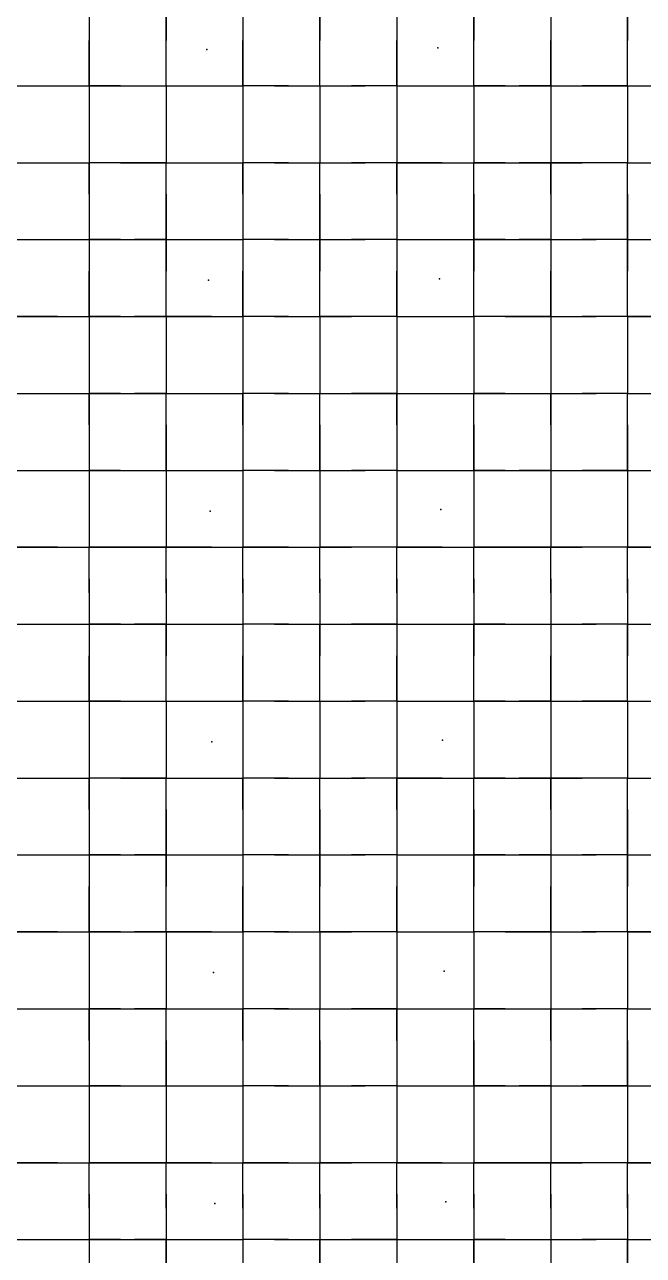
# Model space of a CAD drawing. Header units: metres. Extents: x 0 to 438, y -24 to 612.
# Drawn here: x 73.5 to 145.8, y 349.2 to 493.2 of the extents above; entities that cross this region are included whole.
import ezdxf

# ---------------------------------------------------------------- set-up
doc = ezdxf.new("R2010")
doc.units = ezdxf.units.M
doc.layers.add('LAYER_01_CUT', color=7, linetype='Continuous')
doc.layers.add('LAYER_04_GRID', color=7, linetype='Continuous')

msp = doc.modelspace()

# ---------------------------------------------------------------- linework, layer by layer
at = {"layer": 'LAYER_01_CUT'}
for points in [[(77.31, 495), (81, 495), (81, 489.69), (81, 486), (81, 480.69)], [(81, 495), (81, 491.31)], [(90, 489.69), (90, 495), (90, 491.31)], [(95.31, 495), (99, 495), (99, 489.69), (99, 486), (99, 480.69)], [(99, 495), (99, 491.31)], [(108, 489.69), (108, 495), (108, 491.31)], [(113.31, 495), (117, 495), (117, 489.69), (117, 486), (117, 480.69)], [(117, 495), (117, 491.31)], [(126, 489.69), (126, 495), (126, 491.31)], [(131.31, 495), (135, 495), (135, 489.69), (135, 486), (135, 480.69)], [(135, 495), (135, 491.31)], [(144, 489.69), (144, 495), (144, 491.31)], [(81, 486), (81, 491.31)], [(90, 486), (90, 491.31)], [(99, 486), (99, 491.31)], [(108, 486), (108, 491.31)], [(117, 486), (117, 491.31)], [(126, 486), (126, 491.31)], [(135, 486), (135, 491.31)], [(144, 486), (144, 491.31)], [(90, 486), (90, 489.69)], [(108, 486), (108, 489.69)], [(126, 486), (126, 489.69)], [(144, 486), (144, 489.69)], [(72, 486), (77.31, 486)], [(72, 486), (75.69, 486)], [(75.69, 486), (81, 486)], [(77.31, 486), (81, 486)], [(84.69, 486), (81, 486)], [(81, 486), (81, 482.31)], [(81, 486), (86.31, 486)], [(84.69, 486), (90, 486)], [(86.31, 486), (90, 486), (90, 480.69)], [(90, 486), (90, 482.31)], [(90, 486), (95.31, 486)], [(90, 486), (93.69, 486)], [(93.69, 486), (99, 486)], [(95.31, 486), (99, 486)], [(104.31, 486), (99, 486)], [(102.69, 486), (99, 486)], [(99, 486), (99, 482.31)], [(102.69, 486), (108, 486)], [(104.31, 486), (108, 486), (108, 480.69)], [(108, 486), (108, 482.31)], [(108, 486), (113.31, 486)], [(108, 486), (111.69, 486)], [(117, 486), (111.69, 486)], [(117, 486), (113.31, 486)], [(117, 486), (117, 482.31)], [(117, 486), (122.31, 486)], [(117, 486), (120.69, 486)], [(120.69, 486), (126, 486)], [(122.31, 486), (126, 486), (126, 480.69)], [(129.69, 486), (126, 486)], [(126, 486), (126, 482.31)], [(126, 486), (131.31, 486)], [(129.69, 486), (135, 486)], [(135, 486), (131.31, 486)], [(135, 486), (135, 482.31)], [(135, 486), (140.31, 486)], [(135, 486), (138.69, 486)], [(144, 486), (138.69, 486)], [(140.31, 486), (144, 486), (144, 480.69)], [(144, 486), (144, 482.31)], [(144, 486), (149.31, 486)], [(144, 486), (147.69, 486)], [(81, 482.31), (81, 477)], [(90, 482.31), (90, 477)], [(99, 482.31), (99, 477)], [(108, 482.31), (108, 477)], [(117, 482.31), (117, 477)], [(126, 482.31), (126, 477)], [(135, 482.31), (135, 477)], [(144, 482.31), (144, 477)], [(81, 480.69), (81, 477)], [(90, 480.69), (90, 477)], [(99, 480.69), (99, 477)], [(108, 480.69), (108, 477)], [(117, 480.69), (117, 477)], [(126, 480.69), (126, 477)], [(135, 480.69), (135, 477)], [(144, 480.69), (144, 477)], [(72, 471.69), (72, 477), (77.31, 477)], [(72, 477), (75.69, 477)], [(75.69, 477), (81, 477)], [(77.31, 477), (81, 477)], [(86.31, 477), (81, 477), (81, 471.69), (81, 468), (81, 462.69), (81, 459), (81, 453.69)], [(84.69, 477), (81, 477)], [(81, 473.31), (81, 477)], [(84.69, 477), (90, 477)], [(90, 477), (86.31, 477)], [(90, 471.69), (90, 477), (95.31, 477)], [(90, 473.31), (90, 477)], [(90, 477), (93.69, 477)], [(93.69, 477), (99, 477)], [(95.31, 477), (99, 477)], [(104.31, 477), (99, 477), (99, 471.69), (99, 468), (99, 462.69), (99, 459), (99, 453.69)], [(102.69, 477), (99, 477)], [(99, 473.31), (99, 477)], [(102.69, 477), (108, 477)], [(104.31, 477), (108, 477)], [(108, 471.69), (108, 477), (113.31, 477)], [(108, 473.31), (108, 477)], [(108, 477), (111.69, 477)], [(117, 477), (111.69, 477)], [(117, 477), (113.31, 477)], [(122.31, 477), (117, 477), (117, 471.69), (117, 468), (117, 462.69), (117, 459), (117, 453.69)], [(117, 473.31), (117, 477)], [(117, 477), (120.69, 477)], [(120.69, 477), (126, 477)], [(122.31, 477), (126, 477)], [(126, 471.69), (126, 477), (131.31, 477)], [(129.69, 477), (126, 477)], [(126, 473.31), (126, 477)], [(129.69, 477), (135, 477)], [(135, 477), (131.31, 477)], [(140.31, 477), (135, 477), (135, 471.69), (135, 468), (135, 462.69), (135, 459), (135, 453.69)], [(135, 473.31), (135, 477)], [(135, 477), (138.69, 477)], [(144, 477), (138.69, 477)], [(144, 477), (140.31, 477)], [(144, 471.69), (144, 477), (149.31, 477)], [(144, 473.31), (144, 477)], [(144, 477), (147.69, 477)], [(81, 473.31), (81, 468)], [(90, 473.31), (90, 468)], [(99, 473.31), (99, 468)], [(108, 473.31), (108, 468)], [(117, 473.31), (117, 468)], [(126, 473.31), (126, 468)], [(135, 473.31), (135, 468)], [(144, 473.31), (144, 468)], [(90, 468), (90, 471.69)], [(108, 468), (108, 471.69)], [(126, 468), (126, 471.69)], [(144, 468), (144, 471.69)], [(72, 468), (77.31, 468)], [(72, 468), (75.69, 468)], [(75.69, 468), (81, 468)], [(77.31, 468), (81, 468)], [(84.69, 468), (81, 468)], [(81, 468), (81, 464.31)], [(81, 468), (86.31, 468)], [(84.69, 468), (90, 468)], [(90, 468), (86.31, 468)], [(90, 462.69), (90, 468), (90, 464.31)], [(90, 468), (95.31, 468)], [(90, 468), (93.69, 468)], [(93.69, 468), (99, 468)], [(95.31, 468), (99, 468)], [(104.31, 468), (99, 468)], [(102.69, 468), (99, 468)], [(99, 468), (99, 464.31)], [(102.69, 468), (108, 468)], [(104.31, 468), (108, 468)], [(108, 462.69), (108, 468), (108, 464.31)], [(108, 468), (113.31, 468)], [(108, 468), (111.69, 468)], [(117, 468), (111.69, 468)], [(117, 468), (113.31, 468)], [(117, 468), (117, 464.31)], [(117, 468), (122.31, 468)], [(117, 468), (120.69, 468)], [(120.69, 468), (126, 468)], [(122.31, 468), (126, 468)], [(126, 462.69), (126, 468), (126, 464.31)], [(129.69, 468), (126, 468)], [(126, 468), (131.31, 468)], [(129.69, 468), (135, 468)], [(135, 468), (131.31, 468)], [(135, 468), (135, 464.31)], [(135, 468), (140.31, 468)], [(135, 468), (138.69, 468)], [(144, 468), (138.69, 468)], [(144, 468), (140.31, 468)], [(144, 462.69), (144, 468), (144, 464.31)], [(144, 468), (149.31, 468)], [(144, 468), (147.69, 468)], [(81, 459), (81, 464.31)], [(90, 459), (90, 464.31)], [(99, 459), (99, 464.31)], [(108, 459), (108, 464.31)], [(117, 459), (117, 464.31)], [(126, 459), (126, 464.31)], [(135, 459), (135, 464.31)], [(144, 459), (144, 464.31)], [(90, 459), (90, 462.69)], [(108, 459), (108, 462.69)], [(126, 459), (126, 462.69)], [(144, 459), (144, 462.69)], [(77.31, 459), (72, 459), (72, 453.69)], [(72, 459), (75.69, 459)], [(75.69, 459), (81, 459)], [(77.31, 459), (81, 459)], [(84.69, 459), (81, 459)], [(81, 459), (81, 455.31)], [(81, 459), (86.31, 459)], [(84.69, 459), (90, 459)], [(90, 459), (86.31, 459)], [(95.31, 459), (90, 459), (90, 453.69)], [(90, 459), (90, 455.31)], [(90, 459), (93.69, 459)], [(93.69, 459), (99, 459)], [(95.31, 459), (99, 459)], [(104.31, 459), (99, 459)], [(102.69, 459), (99, 459)], [(99, 459), (99, 455.31)], [(102.69, 459), (108, 459)], [(104.31, 459), (108, 459)], [(113.31, 459), (108, 459), (108, 453.69)], [(108, 459), (108, 455.31)], [(108, 459), (111.69, 459)], [(117, 459), (111.69, 459)], [(117, 459), (113.31, 459)], [(117, 459), (117, 455.31)], [(117, 459), (122.31, 459)], [(117, 459), (120.69, 459)], [(120.69, 459), (126, 459)], [(122.31, 459), (126, 459)], [(131.31, 459), (126, 459), (126, 453.69)], [(129.69, 459), (126, 459)], [(126, 459), (126, 455.31)], [(129.69, 459), (135, 459)], [(135, 459), (131.31, 459)], [(135, 459), (135, 455.31)], [(135, 459), (140.31, 459)], [(135, 459), (138.69, 459)], [(144, 459), (138.69, 459)], [(144, 459), (140.31, 459)], [(149.31, 459), (144, 459), (144, 453.69)], [(144, 459), (144, 455.31)], [(144, 459), (147.69, 459)], [(81, 455.31), (81, 450)], [(90, 455.31), (90, 450)], [(99, 455.31), (99, 450)], [(108, 455.31), (108, 450)], [(117, 455.31), (117, 450)], [(126, 455.31), (126, 450)], [(135, 455.31), (135, 450)], [(144, 455.31), (144, 450)], [(81, 453.69), (81, 450)], [(90, 453.69), (90, 450)], [(99, 453.69), (99, 450)], [(108, 453.69), (108, 450)], [(117, 453.69), (117, 450)], [(126, 453.69), (126, 450)], [(135, 453.69), (135, 450)], [(144, 453.69), (144, 450)], [(72, 444.69), (72, 450), (77.31, 450), (81, 450), (81, 444.69), (81, 441), (81, 435.69)], [(72, 450), (75.69, 450)], [(75.69, 450), (81, 450)], [(84.69, 450), (81, 450)], [(81, 446.31), (81, 450)], [(81, 450), (86.31, 450)], [(84.69, 450), (90, 450)], [(90, 450), (86.31, 450)], [(90, 444.69), (90, 450), (95.31, 450), (99, 450), (99, 444.69), (99, 441), (99, 435.69)], [(90, 446.31), (90, 450)], [(90, 450), (93.69, 450)], [(93.69, 450), (99, 450)], [(104.31, 450), (99, 450)], [(102.69, 450), (99, 450)], [(99, 446.31), (99, 450)], [(102.69, 450), (108, 450)], [(104.31, 450), (108, 450)], [(108, 444.69), (108, 450), (113.31, 450), (117, 450), (117, 444.69), (117, 441), (117, 435.69)], [(108, 446.31), (108, 450)], [(108, 450), (111.69, 450)], [(117, 450), (111.69, 450)], [(117, 446.31), (117, 450)], [(117, 450), (122.31, 450)], [(117, 450), (120.69, 450)], [(120.69, 450), (126, 450)], [(122.31, 450), (126, 450)], [(126, 444.69), (126, 450), (131.31, 450), (135, 450), (135, 444.69), (135, 441), (135, 435.69)], [(129.69, 450), (126, 450)], [(126, 446.31), (126, 450)], [(129.69, 450), (135, 450)], [(135, 446.31), (135, 450)], [(135, 450), (140.31, 450)], [(135, 450), (138.69, 450)], [(144, 450), (138.69, 450)], [(144, 450), (140.31, 450)], [(144, 444.69), (144, 450), (149.31, 450), (153, 450), (153, 444.69), (153, 441), (153, 435.69)], [(144, 446.31), (144, 450)], [(144, 450), (147.69, 450)], [(81, 446.31), (81, 441)], [(90, 446.31), (90, 441)], [(99, 446.31), (99, 441)], [(108, 446.31), (108, 441)], [(117, 446.31), (117, 441)], [(126, 446.31), (126, 441)], [(135, 446.31), (135, 441)], [(144, 446.31), (144, 441)], [(90, 441), (90, 444.69)], [(108, 441), (108, 444.69)], [(126, 441), (126, 444.69)], [(144, 441), (144, 444.69)], [(72, 441), (77.31, 441)], [(72, 441), (75.69, 441)], [(75.69, 441), (81, 441)], [(77.31, 441), (81, 441)], [(84.69, 441), (81, 441)], [(81, 441), (81, 437.31)], [(81, 441), (86.31, 441)], [(84.69, 441), (90, 441)], [(86.31, 441), (90, 441), (90, 435.69)], [(90, 441), (90, 437.31)], [(90, 441), (95.31, 441)], [(90, 441), (93.69, 441)], [(93.69, 441), (99, 441)], [(95.31, 441), (99, 441)], [(104.31, 441), (99, 441)], [(102.69, 441), (99, 441)], [(99, 441), (99, 437.31)], [(102.69, 441), (108, 441)], [(104.31, 441), (108, 441), (108, 435.69)], [(108, 441), (108, 437.31)], [(108, 441), (113.31, 441)], [(108, 441), (111.69, 441)], [(117, 441), (111.69, 441)], [(117, 441), (113.31, 441)], [(117, 441), (117, 437.31)], [(117, 441), (122.31, 441)], [(117, 441), (120.69, 441)], [(120.69, 441), (126, 441)], [(122.31, 441), (126, 441), (126, 435.69)], [(129.69, 441), (126, 441)], [(126, 441), (126, 437.31)], [(126, 441), (131.31, 441)], [(129.69, 441), (135, 441)], [(135, 441), (131.31, 441)], [(135, 441), (135, 437.31)], [(135, 441), (140.31, 441)], [(135, 441), (138.69, 441)], [(144, 441), (138.69, 441)], [(140.31, 441), (144, 441), (144, 435.69)], [(144, 441), (144, 437.31)], [(144, 441), (149.31, 441)], [(144, 441), (147.69, 441)], [(81, 437.31), (81, 432)], [(90, 437.31), (90, 432)], [(99, 437.31), (99, 432)], [(108, 437.31), (108, 432)], [(117, 437.31), (117, 432)], [(126, 437.31), (126, 432)], [(135, 437.31), (135, 432)], [(144, 437.31), (144, 432)], [(81, 435.69), (81, 432)], [(90, 435.69), (90, 432)], [(99, 435.69), (99, 432)], [(108, 435.69), (108, 432)], [(117, 435.69), (117, 432)], [(126, 435.69), (126, 432)], [(135, 435.69), (135, 432)], [(144, 435.69), (144, 432)], [(77.31, 432), (72, 432), (75.69, 432)], [(75.69, 432), (81, 432)], [(77.31, 432), (81, 432)], [(86.31, 432), (81, 432), (84.69, 432)], [(81, 426.69), (81, 432)], [(81, 428.31), (81, 432)], [(84.69, 432), (90, 432)], [(90, 432), (86.31, 432)], [(95.31, 432), (90, 432), (93.69, 432)], [(90, 426.69), (90, 432)], [(90, 428.31), (90, 432)], [(93.69, 432), (99, 432)], [(95.31, 432), (99, 432)], [(104.31, 432), (99, 432), (102.69, 432)], [(99, 426.69), (99, 432)], [(99, 428.31), (99, 432)], [(102.69, 432), (108, 432)], [(104.31, 432), (108, 432)], [(113.31, 432), (108, 432), (111.69, 432)], [(108, 426.69), (108, 432)], [(108, 428.31), (108, 432)], [(117, 432), (111.69, 432)], [(117, 432), (113.31, 432)], [(122.31, 432), (117, 432), (120.69, 432)], [(117, 426.69), (117, 432)], [(117, 428.31), (117, 432)], [(120.69, 432), (126, 432)], [(122.31, 432), (126, 432)], [(131.31, 432), (126, 432), (129.69, 432)], [(126, 426.69), (126, 432)], [(126, 428.31), (126, 432)], [(129.69, 432), (135, 432)], [(135, 432), (131.31, 432)], [(140.31, 432), (135, 432), (138.69, 432)], [(135, 426.69), (135, 432)], [(135, 428.31), (135, 432)], [(144, 432), (138.69, 432)], [(144, 432), (140.31, 432)], [(149.31, 432), (144, 432), (147.69, 432)], [(144, 426.69), (144, 432)], [(144, 428.31), (144, 432)], [(81, 428.31), (81, 423)], [(90, 428.31), (90, 423)], [(99, 428.31), (99, 423)], [(108, 428.31), (108, 423)], [(117, 428.31), (117, 423)], [(126, 428.31), (126, 423)], [(135, 428.31), (135, 423)], [(144, 428.31), (144, 423)], [(81, 426.69), (81, 423)], [(90, 426.69), (90, 423)], [(99, 426.69), (99, 423)], [(108, 426.69), (108, 423)], [(117, 426.69), (117, 423)], [(126, 426.69), (126, 423)], [(135, 426.69), (135, 423)], [(144, 426.69), (144, 423)], [(72, 423), (77.31, 423)], [(72, 423), (75.69, 423)], [(75.69, 423), (81, 423)], [(77.31, 423), (81, 423), (81, 417.69), (81, 414), (81, 408.69)], [(84.69, 423), (81, 423)], [(81, 423), (81, 419.31)], [(81, 423), (86.31, 423)], [(84.69, 423), (90, 423)], [(90, 423), (86.31, 423)], [(90, 417.69), (90, 423), (90, 419.31)], [(90, 423), (95.31, 423)], [(90, 423), (93.69, 423)], [(93.69, 423), (99, 423)], [(95.31, 423), (99, 423), (99, 417.69), (99, 414), (99, 408.69)], [(104.31, 423), (99, 423)], [(102.69, 423), (99, 423)], [(99, 423), (99, 419.31)], [(102.69, 423), (108, 423)], [(104.31, 423), (108, 423)], [(108, 417.69), (108, 423), (108, 419.31)], [(108, 423), (113.31, 423)], [(108, 423), (111.69, 423)], [(117, 423), (111.69, 423)], [(113.31, 423), (117, 423), (117, 417.69), (117, 414), (117, 408.69)], [(117, 423), (117, 419.31)], [(117, 423), (122.31, 423)], [(117, 423), (120.69, 423)], [(120.69, 423), (126, 423)], [(122.31, 423), (126, 423)], [(126, 417.69), (126, 423), (126, 419.31)], [(129.69, 423), (126, 423)], [(126, 423), (131.31, 423)], [(129.69, 423), (135, 423)], [(131.31, 423), (135, 423), (135, 417.69), (135, 414), (135, 408.69)], [(135, 423), (135, 419.31)], [(135, 423), (140.31, 423)], [(135, 423), (138.69, 423)], [(144, 423), (138.69, 423)], [(144, 423), (140.31, 423)], [(144, 417.69), (144, 423), (144, 419.31)], [(144, 423), (149.31, 423)], [(144, 423), (147.69, 423)], [(81, 414), (81, 419.31)], [(90, 414), (90, 419.31)], [(99, 414), (99, 419.31)], [(108, 414), (108, 419.31)], [(117, 414), (117, 419.31)], [(126, 414), (126, 419.31)], [(135, 414), (135, 419.31)], [(144, 414), (144, 419.31)], [(90, 414), (90, 417.69)], [(108, 414), (108, 417.69)], [(126, 414), (126, 417.69)], [(144, 414), (144, 417.69)], [(72, 414), (77.31, 414)], [(72, 414), (75.69, 414)], [(75.69, 414), (81, 414)], [(77.31, 414), (81, 414)], [(84.69, 414), (81, 414)], [(81, 414), (81, 410.31)], [(81, 414), (86.31, 414)], [(84.69, 414), (90, 414)], [(86.31, 414), (90, 414), (90, 408.69)], [(90, 414), (90, 410.31)], [(90, 414), (95.31, 414)], [(90, 414), (93.69, 414)], [(93.69, 414), (99, 414)], [(95.31, 414), (99, 414)], [(104.31, 414), (99, 414)], [(102.69, 414), (99, 414)], [(99, 414), (99, 410.31)], [(102.69, 414), (108, 414)], [(104.31, 414), (108, 414), (108, 408.69)], [(108, 414), (108, 410.31)], [(108, 414), (113.31, 414)], [(108, 414), (111.69, 414)], [(117, 414), (111.69, 414)], [(117, 414), (113.31, 414)], [(117, 414), (117, 410.31)], [(117, 414), (122.31, 414)], [(117, 414), (120.69, 414)], [(120.69, 414), (126, 414)], [(122.31, 414), (126, 414), (126, 408.69)], [(129.69, 414), (126, 414)], [(126, 414), (126, 410.31)], [(126, 414), (131.31, 414)], [(129.69, 414), (135, 414)], [(135, 414), (131.31, 414)], [(135, 414), (135, 410.31)], [(135, 414), (140.31, 414)], [(135, 414), (138.69, 414)], [(144, 414), (138.69, 414)], [(140.31, 414), (144, 414), (144, 408.69)], [(144, 414), (144, 410.31)], [(144, 414), (149.31, 414)], [(144, 414), (147.69, 414)], [(81, 410.31), (81, 405)], [(90, 410.31), (90, 405)], [(99, 410.31), (99, 405)], [(108, 410.31), (108, 405)], [(117, 410.31), (117, 405)], [(126, 410.31), (126, 405)], [(135, 410.31), (135, 405)], [(144, 410.31), (144, 405)], [(81, 408.69), (81, 405)], [(90, 408.69), (90, 405)], [(99, 408.69), (99, 405)], [(108, 408.69), (108, 405)], [(117, 408.69), (117, 405)], [(126, 408.69), (126, 405)], [(135, 408.69), (135, 405)], [(144, 408.69), (144, 405)], [(72, 399.69), (72, 405), (77.31, 405)], [(72, 405), (75.69, 405)], [(75.69, 405), (81, 405)], [(77.31, 405), (81, 405)], [(86.31, 405), (81, 405), (81, 399.69), (81, 396), (81, 390.69), (81, 387), (81, 381.69)], [(84.69, 405), (81, 405)], [(81, 401.31), (81, 405)], [(84.69, 405), (90, 405)], [(90, 405), (86.31, 405)], [(90, 399.69), (90, 405), (95.31, 405)], [(90, 401.31), (90, 405)], [(90, 405), (93.69, 405)], [(93.69, 405), (99, 405)], [(95.31, 405), (99, 405)], [(104.31, 405), (99, 405), (99, 399.69), (99, 396), (99, 390.69), (99, 387), (99, 381.69)], [(102.69, 405), (99, 405)], [(99, 401.31), (99, 405)], [(102.69, 405), (108, 405)], [(104.31, 405), (108, 405)], [(108, 399.69), (108, 405), (113.31, 405)], [(108, 401.31), (108, 405)], [(108, 405), (111.69, 405)], [(117, 405), (111.69, 405)], [(117, 405), (113.31, 405)], [(122.31, 405), (117, 405), (117, 399.69), (117, 396), (117, 390.69), (117, 387), (117, 381.69)], [(117, 401.31), (117, 405)], [(117, 405), (120.69, 405)], [(120.69, 405), (126, 405)], [(122.31, 405), (126, 405)], [(126, 399.69), (126, 405), (131.31, 405)], [(129.69, 405), (126, 405)], [(126, 401.31), (126, 405)], [(129.69, 405), (135, 405)], [(135, 405), (131.31, 405)], [(140.31, 405), (135, 405), (135, 399.69), (135, 396), (135, 390.69), (135, 387), (135, 381.69)], [(135, 401.31), (135, 405)], [(135, 405), (138.69, 405)], [(144, 405), (138.69, 405)], [(144, 405), (140.31, 405)], [(144, 399.69), (144, 405), (149.31, 405)], [(144, 401.31), (144, 405)], [(144, 405), (147.69, 405)], [(81, 401.31), (81, 396)], [(90, 401.31), (90, 396)], [(99, 401.31), (99, 396)], [(108, 401.31), (108, 396)], [(117, 401.31), (117, 396)], [(126, 401.31), (126, 396)], [(135, 401.31), (135, 396)], [(144, 401.31), (144, 396)], [(90, 396), (90, 399.69)], [(108, 396), (108, 399.69)], [(126, 396), (126, 399.69)], [(144, 396), (144, 399.69)], [(72, 396), (77.31, 396)], [(72, 396), (75.69, 396)], [(75.69, 396), (81, 396)], [(77.31, 396), (81, 396)], [(84.69, 396), (81, 396)], [(81, 396), (81, 392.31)], [(81, 396), (86.31, 396)], [(84.69, 396), (90, 396)], [(90, 396), (86.31, 396)], [(90, 390.69), (90, 396), (90, 392.31)], [(90, 396), (95.31, 396)], [(90, 396), (93.69, 396)], [(93.69, 396), (99, 396)], [(95.31, 396), (99, 396)], [(104.31, 396), (99, 396)], [(102.69, 396), (99, 396)], [(99, 396), (99, 392.31)], [(102.69, 396), (108, 396)], [(104.31, 396), (108, 396)], [(108, 390.69), (108, 396), (108, 392.31)], [(108, 396), (113.31, 396)], [(108, 396), (111.69, 396)], [(117, 396), (111.69, 396)], [(117, 396), (113.31, 396)], [(117, 396), (117, 392.31)], [(117, 396), (122.31, 396)], [(117, 396), (120.69, 396)], [(120.69, 396), (126, 396)], [(122.31, 396), (126, 396)], [(126, 390.69), (126, 396), (126, 392.31)], [(129.69, 396), (126, 396)], [(126, 396), (131.31, 396)], [(129.69, 396), (135, 396)], [(135, 396), (131.31, 396)], [(135, 396), (135, 392.31)], [(135, 396), (140.31, 396)], [(135, 396), (138.69, 396)], [(144, 396), (138.69, 396)], [(144, 396), (140.31, 396)], [(144, 390.69), (144, 396), (144, 392.31)], [(144, 396), (149.31, 396)], [(144, 396), (147.69, 396)], [(81, 387), (81, 392.31)], [(90, 387), (90, 392.31)], [(99, 387), (99, 392.31)], [(108, 387), (108, 392.31)], [(117, 387), (117, 392.31)], [(126, 387), (126, 392.31)], [(135, 387), (135, 392.31)], [(144, 387), (144, 392.31)], [(90, 387), (90, 390.69)], [(108, 387), (108, 390.69)], [(126, 387), (126, 390.69)], [(144, 387), (144, 390.69)], [(77.31, 387), (72, 387), (72, 381.69)], [(72, 387), (75.69, 387)], [(75.69, 387), (81, 387)], [(77.31, 387), (81, 387)], [(84.69, 387), (81, 387)], [(81, 387), (81, 383.31)], [(81, 387), (86.31, 387)], [(84.69, 387), (90, 387)], [(90, 387), (86.31, 387)], [(95.31, 387), (90, 387), (90, 381.69)], [(90, 387), (90, 383.31)], [(90, 387), (93.69, 387)], [(93.69, 387), (99, 387)], [(95.31, 387), (99, 387)], [(104.31, 387), (99, 387)], [(102.69, 387), (99, 387)], [(99, 387), (99, 383.31)], [(102.69, 387), (108, 387)], [(104.31, 387), (108, 387)], [(113.31, 387), (108, 387), (108, 381.69)], [(108, 387), (108, 383.31)], [(108, 387), (111.69, 387)], [(117, 387), (111.69, 387)], [(117, 387), (113.31, 387)], [(117, 387), (117, 383.31)], [(117, 387), (122.31, 387)], [(117, 387), (120.69, 387)], [(120.69, 387), (126, 387)], [(122.31, 387), (126, 387)], [(131.31, 387), (126, 387), (126, 381.69)], [(129.69, 387), (126, 387)], [(126, 387), (126, 383.31)], [(129.69, 387), (135, 387)], [(135, 387), (131.31, 387)], [(135, 387), (135, 383.31)], [(135, 387), (140.31, 387)], [(135, 387), (138.69, 387)], [(144, 387), (138.69, 387)], [(144, 387), (140.31, 387)], [(149.31, 387), (144, 387), (144, 381.69)], [(144, 387), (144, 383.31)], [(144, 387), (147.69, 387)], [(81, 383.31), (81, 378)], [(90, 383.31), (90, 378)], [(99, 383.31), (99, 378)], [(108, 383.31), (108, 378)], [(117, 383.31), (117, 378)], [(126, 383.31), (126, 378)], [(135, 383.31), (135, 378)], [(144, 383.31), (144, 378)], [(81, 381.69), (81, 378)], [(90, 381.69), (90, 378)], [(99, 381.69), (99, 378)], [(108, 381.69), (108, 378)], [(117, 381.69), (117, 378)], [(126, 381.69), (126, 378)], [(135, 381.69), (135, 378)], [(144, 381.69), (144, 378)], [(72, 372.69), (72, 378), (77.31, 378), (81, 378), (81, 372.69), (81, 369), (81, 363.69)], [(72, 378), (75.69, 378)], [(75.69, 378), (81, 378)], [(84.69, 378), (81, 378)], [(81, 374.31), (81, 378)], [(81, 378), (86.31, 378)], [(84.69, 378), (90, 378)], [(90, 378), (86.31, 378)], [(90, 372.69), (90, 378), (95.31, 378), (99, 378), (99, 372.69), (99, 369), (99, 363.69)], [(90, 374.31), (90, 378)], [(90, 378), (93.69, 378)], [(93.69, 378), (99, 378)], [(104.31, 378), (99, 378)], [(102.69, 378), (99, 378)], [(99, 374.31), (99, 378)], [(102.69, 378), (108, 378)], [(104.31, 378), (108, 378)], [(108, 372.69), (108, 378), (113.31, 378), (117, 378), (117, 372.69), (117, 369), (117, 363.69)], [(108, 374.31), (108, 378)], [(108, 378), (111.69, 378)], [(117, 378), (111.69, 378)], [(117, 374.31), (117, 378)], [(117, 378), (122.31, 378)], [(117, 378), (120.69, 378)], [(120.69, 378), (126, 378)], [(122.31, 378), (126, 378)], [(126, 372.69), (126, 378), (131.31, 378), (135, 378), (135, 372.69), (135, 369), (135, 363.69)], [(129.69, 378), (126, 378)], [(126, 374.31), (126, 378)], [(129.69, 378), (135, 378)], [(135, 374.31), (135, 378)], [(135, 378), (140.31, 378)], [(135, 378), (138.69, 378)], [(144, 378), (138.69, 378)], [(144, 378), (140.31, 378)], [(144, 372.69), (144, 378), (149.31, 378), (153, 378), (153, 372.69), (153, 369), (153, 363.69)], [(144, 374.31), (144, 378)], [(144, 378), (147.69, 378)], [(81, 374.31), (81, 369)], [(90, 374.31), (90, 369)], [(99, 374.31), (99, 369)], [(108, 374.31), (108, 369)], [(117, 374.31), (117, 369)], [(126, 374.31), (126, 369)], [(135, 374.31), (135, 369)], [(144, 374.31), (144, 369)], [(90, 369), (90, 372.69)], [(108, 369), (108, 372.69)], [(126, 369), (126, 372.69)], [(144, 369), (144, 372.69)], [(72, 369), (77.31, 369)], [(72, 369), (75.69, 369)], [(75.69, 369), (81, 369)], [(77.31, 369), (81, 369)], [(84.69, 369), (81, 369)], [(81, 369), (81, 365.31)], [(81, 369), (86.31, 369)], [(84.69, 369), (90, 369)], [(86.31, 369), (90, 369), (90, 363.69)], [(90, 369), (90, 365.31)], [(90, 369), (95.31, 369)], [(90, 369), (93.69, 369)], [(93.69, 369), (99, 369)], [(95.31, 369), (99, 369)], [(104.31, 369), (99, 369)], [(102.69, 369), (99, 369)], [(99, 369), (99, 365.31)], [(102.69, 369), (108, 369)], [(104.31, 369), (108, 369), (108, 363.69)], [(108, 369), (108, 365.31)], [(108, 369), (113.31, 369)], [(108, 369), (111.69, 369)], [(117, 369), (111.69, 369)], [(117, 369), (113.31, 369)], [(117, 369), (117, 365.31)], [(117, 369), (122.31, 369)], [(117, 369), (120.69, 369)], [(120.69, 369), (126, 369)], [(122.31, 369), (126, 369), (126, 363.69)], [(129.69, 369), (126, 369)], [(126, 369), (126, 365.31)], [(126, 369), (131.31, 369)], [(129.69, 369), (135, 369)], [(135, 369), (131.31, 369)], [(135, 369), (135, 365.31)], [(135, 369), (140.31, 369)], [(135, 369), (138.69, 369)], [(144, 369), (138.69, 369)], [(140.31, 369), (144, 369), (144, 363.69)], [(144, 369), (144, 365.31)], [(144, 369), (149.31, 369)], [(144, 369), (147.69, 369)], [(81, 365.31), (81, 360)], [(90, 365.31), (90, 360)], [(99, 365.31), (99, 360)], [(108, 365.31), (108, 360)], [(117, 365.31), (117, 360)], [(126, 365.31), (126, 360)], [(135, 365.31), (135, 360)], [(144, 365.31), (144, 360)], [(81, 363.69), (81, 360)], [(90, 363.69), (90, 360)], [(99, 363.69), (99, 360)], [(108, 363.69), (108, 360)], [(117, 363.69), (117, 360)], [(126, 363.69), (126, 360)], [(135, 363.69), (135, 360)], [(144, 363.69), (144, 360)], [(77.31, 360), (72, 360), (75.69, 360)], [(75.69, 360), (81, 360)], [(77.31, 360), (81, 360)], [(86.31, 360), (81, 360), (84.69, 360)], [(81, 354.69), (81, 360)], [(81, 356.31), (81, 360)], [(84.69, 360), (90, 360)], [(90, 360), (86.31, 360)], [(95.31, 360), (90, 360), (93.69, 360)], [(90, 354.69), (90, 360)], [(90, 356.31), (90, 360)], [(93.69, 360), (99, 360)], [(95.31, 360), (99, 360)], [(104.31, 360), (99, 360), (102.69, 360)], [(99, 354.69), (99, 360)], [(99, 356.31), (99, 360)], [(102.69, 360), (108, 360)], [(104.31, 360), (108, 360)], [(113.31, 360), (108, 360), (111.69, 360)], [(108, 354.69), (108, 360)], [(108, 356.31), (108, 360)], [(117, 360), (111.69, 360)], [(117, 360), (113.31, 360)], [(122.31, 360), (117, 360), (120.69, 360)], [(117, 354.69), (117, 360)], [(117, 356.31), (117, 360)], [(120.69, 360), (126, 360)], [(122.31, 360), (126, 360)], [(131.31, 360), (126, 360), (129.69, 360)], [(126, 354.69), (126, 360)], [(126, 356.31), (126, 360)], [(129.69, 360), (135, 360)], [(135, 360), (131.31, 360)], [(140.31, 360), (135, 360), (138.69, 360)], [(135, 354.69), (135, 360)], [(135, 356.31), (135, 360)], [(144, 360), (138.69, 360)], [(144, 360), (140.31, 360)], [(149.31, 360), (144, 360), (147.69, 360)], [(144, 354.69), (144, 360)], [(144, 356.31), (144, 360)], [(81, 356.31), (81, 351)], [(90, 356.31), (90, 351)], [(99, 356.31), (99, 351)], [(108, 356.31), (108, 351)], [(117, 356.31), (117, 351)], [(126, 356.31), (126, 351)], [(135, 356.31), (135, 351)], [(144, 356.31), (144, 351)], [(81, 354.69), (81, 351)], [(90, 354.69), (90, 351)], [(99, 354.69), (99, 351)], [(108, 354.69), (108, 351)], [(117, 354.69), (117, 351)], [(126, 354.69), (126, 351)], [(135, 354.69), (135, 351)], [(144, 354.69), (144, 351)], [(72, 351), (77.31, 351)], [(72, 351), (75.69, 351)], [(75.69, 351), (81, 351)], [(77.31, 351), (81, 351), (81, 345.69), (81, 342), (81, 336.69)], [(84.69, 351), (81, 351)], [(81, 351), (81, 347.31)], [(81, 351), (86.31, 351)], [(84.69, 351), (90, 351)], [(90, 351), (86.31, 351)], [(90, 345.69), (90, 351), (90, 347.31)], [(90, 351), (95.31, 351)], [(90, 351), (93.69, 351)], [(93.69, 351), (99, 351)], [(95.31, 351), (99, 351), (99, 345.69), (99, 342), (99, 336.69)], [(104.31, 351), (99, 351)], [(102.69, 351), (99, 351)], [(99, 351), (99, 347.31)], [(102.69, 351), (108, 351)], [(104.31, 351), (108, 351)], [(108, 345.69), (108, 351), (108, 347.31)], [(108, 351), (113.31, 351)], [(108, 351), (111.69, 351)], [(117, 351), (111.69, 351)], [(113.31, 351), (117, 351), (117, 345.69), (117, 342), (117, 336.69)], [(117, 351), (117, 347.31)], [(117, 351), (122.31, 351)], [(117, 351), (120.69, 351)], [(120.69, 351), (126, 351)], [(122.31, 351), (126, 351)], [(126, 345.69), (126, 351), (126, 347.31)], [(129.69, 351), (126, 351)], [(126, 351), (131.31, 351)], [(129.69, 351), (135, 351)], [(131.31, 351), (135, 351), (135, 345.69), (135, 342), (135, 336.69)], [(135, 351), (135, 347.31)], [(135, 351), (140.31, 351)], [(135, 351), (138.69, 351)], [(144, 351), (138.69, 351)], [(144, 351), (140.31, 351)], [(144, 345.69), (144, 351), (144, 347.31)], [(144, 351), (149.31, 351)], [(144, 351), (147.69, 351)]]:
    msp.add_lwpolyline(points, dxfattribs=at)
at = {"layer": 'LAYER_04_GRID'}
for p in [(94.79, 490.23), (121.79, 490.42), (94.98, 463.24), (121.98, 463.42), (122.16, 436.42), (95.16, 436.24), (95.35, 409.24), (122.35, 409.42), (95.54, 382.24), (122.54, 382.42), (95.72, 355.24), (122.72, 355.42)]:
    msp.add_point(p, dxfattribs=at)

doc.saveas('drawing.dxf')
